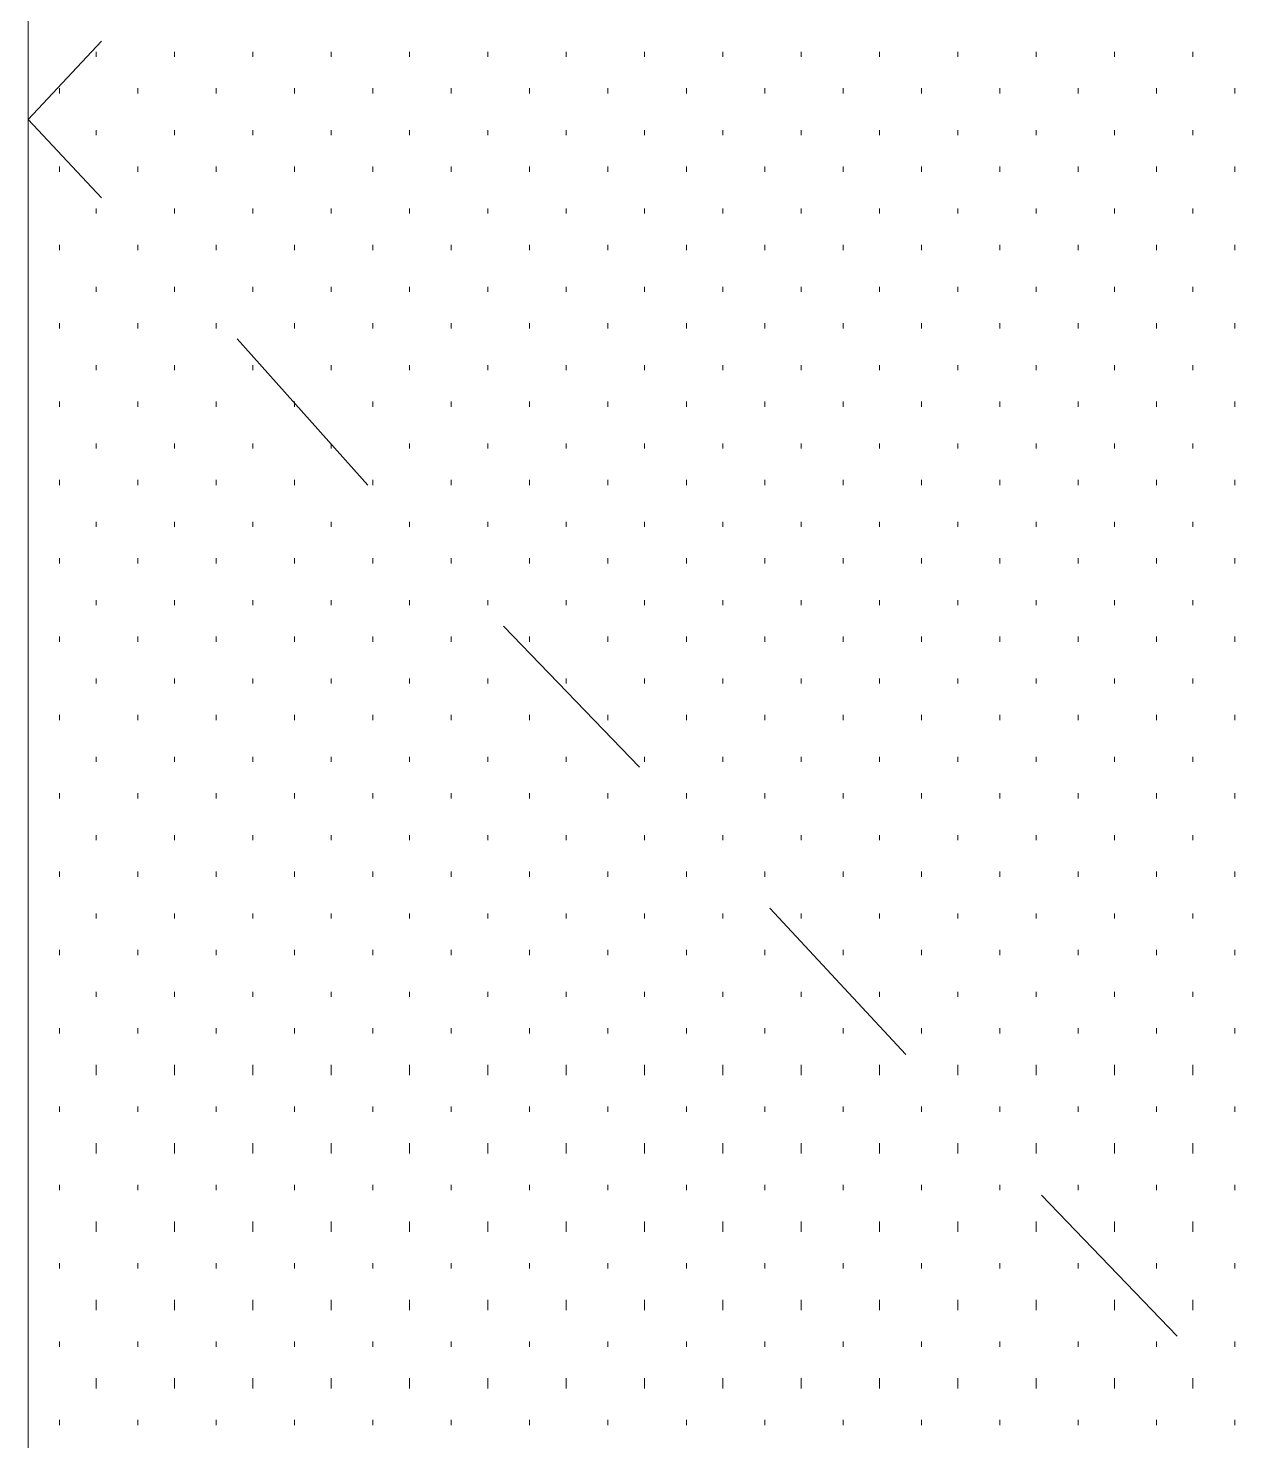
# Model space of a CAD drawing. Header units: inches. Extents: x -6061 to 13621, y -296 to 7483.
# Drawn here: x -5696.13 to -5677.63, y 85.1 to 106.77 of the extents above; entities that cross this region are included whole.
import ezdxf

# ---------------------------------------------------------------- set-up
doc = ezdxf.new("R2010")
doc.units = ezdxf.units.IN
doc.header["$MEASUREMENT"] = 0
doc.layers.get('0').update_dxf_attribs({"linetype": 'CONTINUOUS'})

msp = doc.modelspace()

# ---------------------------------------------------------------- linework, layer by layer
at = {"color": 7, "linetype": 'Continuous', "lineweight": 9, "true_color": 0x000007}
for p, q in [((-5696.12628, 63.32036), (-5696.12628, 147.33529)), ((-5696.12628, 144.85249), (-5696.12628, 65.80317)), ((-5695.00501, 106.56923), (-5696.12628, 105.36787)), ((-5695.00501, 104.16652), (-5696.12628, 105.36787)), ((-5690.9204, 99.76154), (-5692.92266, 102.00407)), ((-5686.75569, 95.43665), (-5688.83805, 97.59909)), ((-5682.67108, 91.03167), (-5684.75343, 93.27421)), ((-5678.50637, 86.70679), (-5680.58872, 88.86923))]:
    msp.add_line(p, q, dxfattribs=at)
at = {"color": 7, "linetype": 'Continuous', "lineweight": 9, "true_color": 0xffffff}
for p, q in [((-5695.0851, 106.32896), (-5695.0851, 106.40905)), ((-5693.88375, 106.32896), (-5693.88375, 106.40905)), ((-5692.68239, 106.32896), (-5692.68239, 106.40905)), ((-5691.48103, 106.32896), (-5691.48103, 106.40905)), ((-5690.27967, 106.32896), (-5690.27967, 106.40905)), ((-5689.07832, 106.32896), (-5689.07832, 106.40905)), ((-5687.87696, 106.32896), (-5687.87696, 106.40905)), ((-5686.6756, 106.32896), (-5686.6756, 106.40905)), ((-5685.47424, 106.32896), (-5685.47424, 106.40905)), ((-5684.27289, 106.32896), (-5684.27289, 106.40905)), ((-5683.07153, 106.32896), (-5683.07153, 106.40905)), ((-5681.87017, 106.32896), (-5681.87017, 106.40905)), ((-5680.66881, 106.32896), (-5680.66881, 106.40905)), ((-5679.46746, 106.32896), (-5679.46746, 106.40905)), ((-5678.2661, 106.32896), (-5678.2661, 106.40905)), ((-5695.64574, 105.76833), (-5695.64574, 105.84842)), ((-5694.44438, 105.76833), (-5694.44438, 105.84842)), ((-5693.24302, 105.76833), (-5693.24302, 105.84842)), ((-5692.04167, 105.76833), (-5692.04167, 105.84842)), ((-5690.84031, 105.76833), (-5690.84031, 105.84842)), ((-5689.63895, 105.76833), (-5689.63895, 105.84842)), ((-5688.43759, 105.76833), (-5688.43759, 105.84842)), ((-5687.23624, 105.76833), (-5687.23624, 105.84842)), ((-5686.03488, 105.76833), (-5686.03488, 105.84842)), ((-5684.83352, 105.76833), (-5684.83352, 105.84842)), ((-5683.63216, 105.76833), (-5683.63216, 105.84842)), ((-5682.43081, 105.76833), (-5682.43081, 105.84842)), ((-5681.22945, 105.76833), (-5681.22945, 105.84842)), ((-5680.02809, 105.76833), (-5680.02809, 105.84842)), ((-5678.82673, 105.76833), (-5678.82673, 105.84842)), ((-5677.62538, 105.76833), (-5677.62538, 105.84842)), ((-5695.0851, 105.1276), (-5695.0851, 105.20769)), ((-5693.88375, 105.1276), (-5693.88375, 105.20769)), ((-5692.68239, 105.1276), (-5692.68239, 105.20769)), ((-5691.48103, 105.1276), (-5691.48103, 105.20769)), ((-5690.27967, 105.1276), (-5690.27967, 105.20769)), ((-5689.07832, 105.1276), (-5689.07832, 105.20769)), ((-5687.87696, 105.1276), (-5687.87696, 105.20769)), ((-5686.6756, 105.1276), (-5686.6756, 105.20769)), ((-5685.47424, 105.1276), (-5685.47424, 105.20769)), ((-5684.27289, 105.1276), (-5684.27289, 105.20769)), ((-5683.07153, 105.1276), (-5683.07153, 105.20769)), ((-5681.87017, 105.1276), (-5681.87017, 105.20769)), ((-5680.66881, 105.1276), (-5680.66881, 105.20769)), ((-5679.46746, 105.1276), (-5679.46746, 105.20769)), ((-5678.2661, 105.1276), (-5678.2661, 105.20769)), ((-5695.64574, 104.56697), (-5695.64574, 104.64706)), ((-5694.44438, 104.56697), (-5694.44438, 104.64706)), ((-5693.24302, 104.56697), (-5693.24302, 104.64706)), ((-5692.04167, 104.56697), (-5692.04167, 104.64706)), ((-5690.84031, 104.56697), (-5690.84031, 104.64706)), ((-5689.63895, 104.56697), (-5689.63895, 104.64706)), ((-5688.43759, 104.56697), (-5688.43759, 104.64706)), ((-5687.23624, 104.56697), (-5687.23624, 104.64706)), ((-5686.03488, 104.56697), (-5686.03488, 104.64706)), ((-5684.83352, 104.56697), (-5684.83352, 104.64706)), ((-5683.63216, 104.56697), (-5683.63216, 104.64706)), ((-5682.43081, 104.56697), (-5682.43081, 104.64706)), ((-5681.22945, 104.56697), (-5681.22945, 104.64706)), ((-5680.02809, 104.56697), (-5680.02809, 104.64706)), ((-5678.82673, 104.56697), (-5678.82673, 104.64706)), ((-5677.62538, 104.56697), (-5677.62538, 104.64706)), ((-5695.0851, 103.92624), (-5695.0851, 104.00633)), ((-5693.88375, 103.92624), (-5693.88375, 104.00633)), ((-5692.68239, 103.92624), (-5692.68239, 104.00633)), ((-5691.48103, 103.92624), (-5691.48103, 104.00633)), ((-5690.27967, 103.92624), (-5690.27967, 104.00633)), ((-5689.07832, 103.92624), (-5689.07832, 104.00633)), ((-5687.87696, 103.92624), (-5687.87696, 104.00633)), ((-5686.6756, 103.92624), (-5686.6756, 104.00633)), ((-5685.47424, 103.92624), (-5685.47424, 104.00633)), ((-5684.27289, 103.92624), (-5684.27289, 104.00633)), ((-5683.07153, 103.92624), (-5683.07153, 104.00633)), ((-5681.87017, 103.92624), (-5681.87017, 104.00633)), ((-5680.66881, 103.92624), (-5680.66881, 104.00633)), ((-5679.46746, 103.92624), (-5679.46746, 104.00633)), ((-5678.2661, 103.92624), (-5678.2661, 104.00633)), ((-5695.64574, 103.36561), (-5695.64574, 103.4457)), ((-5694.44438, 103.36561), (-5694.44438, 103.4457)), ((-5693.24302, 103.36561), (-5693.24302, 103.4457)), ((-5692.04167, 103.36561), (-5692.04167, 103.4457)), ((-5690.84031, 103.36561), (-5690.84031, 103.4457)), ((-5689.63895, 103.36561), (-5689.63895, 103.4457)), ((-5688.43759, 103.36561), (-5688.43759, 103.4457)), ((-5687.23624, 103.36561), (-5687.23624, 103.4457)), ((-5686.03488, 103.36561), (-5686.03488, 103.4457)), ((-5684.83352, 103.36561), (-5684.83352, 103.4457)), ((-5683.63216, 103.36561), (-5683.63216, 103.4457)), ((-5682.43081, 103.36561), (-5682.43081, 103.4457)), ((-5681.22945, 103.36561), (-5681.22945, 103.4457)), ((-5680.02809, 103.36561), (-5680.02809, 103.4457)), ((-5678.82673, 103.36561), (-5678.82673, 103.4457)), ((-5677.62538, 103.36561), (-5677.62538, 103.4457)), ((-5695.0851, 102.72489), (-5695.0851, 102.80498)), ((-5693.88375, 102.72489), (-5693.88375, 102.80498)), ((-5692.68239, 102.72489), (-5692.68239, 102.80498)), ((-5691.48103, 102.72489), (-5691.48103, 102.80498)), ((-5690.27967, 102.72489), (-5690.27967, 102.80498)), ((-5689.07832, 102.72489), (-5689.07832, 102.80498)), ((-5687.87696, 102.72489), (-5687.87696, 102.80498)), ((-5686.6756, 102.72489), (-5686.6756, 102.80498)), ((-5685.47424, 102.72489), (-5685.47424, 102.80498)), ((-5684.27289, 102.72489), (-5684.27289, 102.80498)), ((-5683.07153, 102.72489), (-5683.07153, 102.80498)), ((-5681.87017, 102.72489), (-5681.87017, 102.80498)), ((-5680.66881, 102.72489), (-5680.66881, 102.80498)), ((-5679.46746, 102.72489), (-5679.46746, 102.80498)), ((-5678.2661, 102.72489), (-5678.2661, 102.80498)), ((-5695.64574, 102.16425), (-5695.64574, 102.24434)), ((-5694.44438, 102.16425), (-5694.44438, 102.24434)), ((-5693.24302, 102.16425), (-5693.24302, 102.24434)), ((-5692.04167, 102.16425), (-5692.04167, 102.24434)), ((-5690.84031, 102.16425), (-5690.84031, 102.24434)), ((-5689.63895, 102.16425), (-5689.63895, 102.24434)), ((-5688.43759, 102.16425), (-5688.43759, 102.24434)), ((-5687.23624, 102.16425), (-5687.23624, 102.24434)), ((-5686.03488, 102.16425), (-5686.03488, 102.24434)), ((-5684.83352, 102.16425), (-5684.83352, 102.24434)), ((-5683.63216, 102.16425), (-5683.63216, 102.24434)), ((-5682.43081, 102.16425), (-5682.43081, 102.24434)), ((-5681.22945, 102.16425), (-5681.22945, 102.24434)), ((-5680.02809, 102.16425), (-5680.02809, 102.24434)), ((-5678.82673, 102.16425), (-5678.82673, 102.24434)), ((-5677.62538, 102.16425), (-5677.62538, 102.24434)), ((-5695.0851, 101.52353), (-5695.0851, 101.60362)), ((-5693.88375, 101.52353), (-5693.88375, 101.60362)), ((-5692.68239, 101.52353), (-5692.68239, 101.60362)), ((-5691.48103, 101.52353), (-5691.48103, 101.60362)), ((-5690.27967, 101.52353), (-5690.27967, 101.60362)), ((-5689.07832, 101.52353), (-5689.07832, 101.60362)), ((-5687.87696, 101.52353), (-5687.87696, 101.60362)), ((-5686.6756, 101.52353), (-5686.6756, 101.60362)), ((-5685.47424, 101.52353), (-5685.47424, 101.60362)), ((-5684.27289, 101.52353), (-5684.27289, 101.60362)), ((-5683.07153, 101.52353), (-5683.07153, 101.60362)), ((-5681.87017, 101.52353), (-5681.87017, 101.60362)), ((-5680.66881, 101.52353), (-5680.66881, 101.60362)), ((-5679.46746, 101.52353), (-5679.46746, 101.60362)), ((-5678.2661, 101.52353), (-5678.2661, 101.60362)), ((-5695.64574, 100.9629), (-5695.64574, 101.04299)), ((-5694.44438, 100.9629), (-5694.44438, 101.04299)), ((-5693.24302, 100.9629), (-5693.24302, 101.04299)), ((-5692.04167, 100.9629), (-5692.04167, 101.04299)), ((-5690.84031, 100.9629), (-5690.84031, 101.04299)), ((-5689.63895, 100.9629), (-5689.63895, 101.04299)), ((-5688.43759, 100.9629), (-5688.43759, 101.04299)), ((-5687.23624, 100.9629), (-5687.23624, 101.04299)), ((-5686.03488, 100.9629), (-5686.03488, 101.04299)), ((-5684.83352, 100.9629), (-5684.83352, 101.04299)), ((-5683.63216, 100.9629), (-5683.63216, 101.04299)), ((-5682.43081, 100.9629), (-5682.43081, 101.04299)), ((-5681.22945, 100.9629), (-5681.22945, 101.04299)), ((-5680.02809, 100.9629), (-5680.02809, 101.04299)), ((-5678.82673, 100.9629), (-5678.82673, 101.04299)), ((-5677.62538, 100.9629), (-5677.62538, 101.04299)), ((-5695.0851, 100.32217), (-5695.0851, 100.40226)), ((-5693.88375, 100.32217), (-5693.88375, 100.40226)), ((-5692.68239, 100.32217), (-5692.68239, 100.40226)), ((-5691.48103, 100.32217), (-5691.48103, 100.40226)), ((-5690.27967, 100.32217), (-5690.27967, 100.40226)), ((-5689.07832, 100.32217), (-5689.07832, 100.40226)), ((-5687.87696, 100.32217), (-5687.87696, 100.40226)), ((-5686.6756, 100.32217), (-5686.6756, 100.40226)), ((-5685.47424, 100.32217), (-5685.47424, 100.40226)), ((-5684.27289, 100.32217), (-5684.27289, 100.40226)), ((-5683.07153, 100.32217), (-5683.07153, 100.40226)), ((-5681.87017, 100.32217), (-5681.87017, 100.40226)), ((-5680.66881, 100.32217), (-5680.66881, 100.40226)), ((-5679.46746, 100.32217), (-5679.46746, 100.40226)), ((-5678.2661, 100.32217), (-5678.2661, 100.40226)), ((-5695.64574, 99.76154), (-5695.64574, 99.84163)), ((-5694.44438, 99.76154), (-5694.44438, 99.84163)), ((-5693.24302, 99.76154), (-5693.24302, 99.84163)), ((-5692.04167, 99.76154), (-5692.04167, 99.84163)), ((-5690.84031, 99.76154), (-5690.84031, 99.84163)), ((-5689.63895, 99.76154), (-5689.63895, 99.84163)), ((-5688.43759, 99.76154), (-5688.43759, 99.84163)), ((-5687.23624, 99.76154), (-5687.23624, 99.84163)), ((-5686.03488, 99.76154), (-5686.03488, 99.84163)), ((-5684.83352, 99.76154), (-5684.83352, 99.84163)), ((-5683.63216, 99.76154), (-5683.63216, 99.84163)), ((-5682.43081, 99.76154), (-5682.43081, 99.84163)), ((-5681.22945, 99.76154), (-5681.22945, 99.84163)), ((-5680.02809, 99.76154), (-5680.02809, 99.84163)), ((-5678.82673, 99.76154), (-5678.82673, 99.84163)), ((-5677.62538, 99.76154), (-5677.62538, 99.84163)), ((-5695.0851, 99.12081), (-5695.0851, 99.2009)), ((-5693.88375, 99.12081), (-5693.88375, 99.2009)), ((-5692.68239, 99.12081), (-5692.68239, 99.2009)), ((-5691.48103, 99.12081), (-5691.48103, 99.2009)), ((-5690.27967, 99.12081), (-5690.27967, 99.2009)), ((-5689.07832, 99.12081), (-5689.07832, 99.2009)), ((-5687.87696, 99.12081), (-5687.87696, 99.2009)), ((-5686.6756, 99.12081), (-5686.6756, 99.2009)), ((-5685.47424, 99.12081), (-5685.47424, 99.2009)), ((-5684.27289, 99.12081), (-5684.27289, 99.2009)), ((-5683.07153, 99.12081), (-5683.07153, 99.2009)), ((-5681.87017, 99.12081), (-5681.87017, 99.2009)), ((-5680.66881, 99.12081), (-5680.66881, 99.2009)), ((-5679.46746, 99.12081), (-5679.46746, 99.2009)), ((-5678.2661, 99.12081), (-5678.2661, 99.2009)), ((-5695.64574, 98.56018), (-5695.64574, 98.64027)), ((-5694.44438, 98.56018), (-5694.44438, 98.64027)), ((-5693.24302, 98.56018), (-5693.24302, 98.64027)), ((-5692.04167, 98.56018), (-5692.04167, 98.64027)), ((-5690.84031, 98.56018), (-5690.84031, 98.64027)), ((-5689.63895, 98.56018), (-5689.63895, 98.64027)), ((-5688.43759, 98.56018), (-5688.43759, 98.64027)), ((-5687.23624, 98.56018), (-5687.23624, 98.64027)), ((-5686.03488, 98.56018), (-5686.03488, 98.64027)), ((-5684.83352, 98.56018), (-5684.83352, 98.64027)), ((-5683.63216, 98.56018), (-5683.63216, 98.64027)), ((-5682.43081, 98.56018), (-5682.43081, 98.64027)), ((-5681.22945, 98.56018), (-5681.22945, 98.64027)), ((-5680.02809, 98.56018), (-5680.02809, 98.64027)), ((-5678.82673, 98.56018), (-5678.82673, 98.64027)), ((-5677.62538, 98.56018), (-5677.62538, 98.64027)), ((-5695.0851, 97.91946), (-5695.0851, 97.99955)), ((-5693.88375, 97.91946), (-5693.88375, 97.99955)), ((-5692.68239, 97.91946), (-5692.68239, 97.99955)), ((-5691.48103, 97.91946), (-5691.48103, 97.99955)), ((-5690.27967, 97.91946), (-5690.27967, 97.99955)), ((-5689.07832, 97.91946), (-5689.07832, 97.99955)), ((-5687.87696, 97.91946), (-5687.87696, 97.99955)), ((-5686.6756, 97.91946), (-5686.6756, 97.99955)), ((-5685.47424, 97.91946), (-5685.47424, 97.99955)), ((-5684.27289, 97.91946), (-5684.27289, 97.99955)), ((-5683.07153, 97.91946), (-5683.07153, 97.99955)), ((-5681.87017, 97.91946), (-5681.87017, 97.99955)), ((-5680.66881, 97.91946), (-5680.66881, 97.99955)), ((-5679.46746, 97.91946), (-5679.46746, 97.99955)), ((-5678.2661, 97.91946), (-5678.2661, 97.99955)), ((-5695.64574, 97.35882), (-5695.64574, 97.43891)), ((-5694.44438, 97.35882), (-5694.44438, 97.43891)), ((-5693.24302, 97.35882), (-5693.24302, 97.43891)), ((-5692.04167, 97.35882), (-5692.04167, 97.43891)), ((-5690.84031, 97.35882), (-5690.84031, 97.43891)), ((-5689.63895, 97.35882), (-5689.63895, 97.43891)), ((-5688.43759, 97.35882), (-5688.43759, 97.43891)), ((-5687.23624, 97.35882), (-5687.23624, 97.43891)), ((-5686.03488, 97.35882), (-5686.03488, 97.43891)), ((-5684.83352, 97.35882), (-5684.83352, 97.43891)), ((-5683.63216, 97.35882), (-5683.63216, 97.43891)), ((-5682.43081, 97.35882), (-5682.43081, 97.43891)), ((-5681.22945, 97.35882), (-5681.22945, 97.43891)), ((-5680.02809, 97.35882), (-5680.02809, 97.43891)), ((-5678.82673, 97.35882), (-5678.82673, 97.43891)), ((-5677.62538, 97.35882), (-5677.62538, 97.43891)), ((-5695.0851, 96.7181), (-5695.0851, 96.79819)), ((-5693.88375, 96.7181), (-5693.88375, 96.79819)), ((-5692.68239, 96.7181), (-5692.68239, 96.79819)), ((-5691.48103, 96.7181), (-5691.48103, 96.79819)), ((-5690.27967, 96.7181), (-5690.27967, 96.79819)), ((-5689.07832, 96.7181), (-5689.07832, 96.79819)), ((-5687.87696, 96.7181), (-5687.87696, 96.79819)), ((-5686.6756, 96.7181), (-5686.6756, 96.79819)), ((-5685.47424, 96.7181), (-5685.47424, 96.79819)), ((-5684.27289, 96.7181), (-5684.27289, 96.79819)), ((-5683.07153, 96.7181), (-5683.07153, 96.79819)), ((-5681.87017, 96.7181), (-5681.87017, 96.79819)), ((-5680.66881, 96.7181), (-5680.66881, 96.79819)), ((-5679.46746, 96.7181), (-5679.46746, 96.79819)), ((-5678.2661, 96.7181), (-5678.2661, 96.79819)), ((-5695.64574, 96.15747), (-5695.64574, 96.23756)), ((-5694.44438, 96.15747), (-5694.44438, 96.23756)), ((-5693.24302, 96.15747), (-5693.24302, 96.23756)), ((-5692.04167, 96.15747), (-5692.04167, 96.23756)), ((-5690.84031, 96.15747), (-5690.84031, 96.23756)), ((-5689.63895, 96.15747), (-5689.63895, 96.23756)), ((-5688.43759, 96.15747), (-5688.43759, 96.23756)), ((-5687.23624, 96.15747), (-5687.23624, 96.23756)), ((-5686.03488, 96.15747), (-5686.03488, 96.23756)), ((-5684.83352, 96.15747), (-5684.83352, 96.23756)), ((-5683.63216, 96.15747), (-5683.63216, 96.23756)), ((-5682.43081, 96.15747), (-5682.43081, 96.23756)), ((-5681.22945, 96.15747), (-5681.22945, 96.23756)), ((-5680.02809, 96.15747), (-5680.02809, 96.23756)), ((-5678.82673, 96.15747), (-5678.82673, 96.23756)), ((-5677.62538, 96.15747), (-5677.62538, 96.23756)), ((-5695.0851, 95.51674), (-5695.0851, 95.59683)), ((-5693.88375, 95.51674), (-5693.88375, 95.59683)), ((-5692.68239, 95.51674), (-5692.68239, 95.59683)), ((-5691.48103, 95.51674), (-5691.48103, 95.59683)), ((-5690.27967, 95.51674), (-5690.27967, 95.59683)), ((-5689.07832, 95.51674), (-5689.07832, 95.59683)), ((-5687.87696, 95.51674), (-5687.87696, 95.59683)), ((-5686.6756, 95.51674), (-5686.6756, 95.59683)), ((-5685.47424, 95.51674), (-5685.47424, 95.59683)), ((-5684.27289, 95.51674), (-5684.27289, 95.59683)), ((-5683.07153, 95.51674), (-5683.07153, 95.59683)), ((-5681.87017, 95.51674), (-5681.87017, 95.59683)), ((-5680.66881, 95.51674), (-5680.66881, 95.59683)), ((-5679.46746, 95.51674), (-5679.46746, 95.59683)), ((-5678.2661, 95.51674), (-5678.2661, 95.59683)), ((-5695.64574, 94.95611), (-5695.64574, 95.0362)), ((-5694.44438, 94.95611), (-5694.44438, 95.0362)), ((-5693.24302, 94.95611), (-5693.24302, 95.0362)), ((-5692.04167, 94.95611), (-5692.04167, 95.0362)), ((-5690.84031, 94.95611), (-5690.84031, 95.0362)), ((-5689.63895, 94.95611), (-5689.63895, 95.0362)), ((-5688.43759, 94.95611), (-5688.43759, 95.0362)), ((-5687.23624, 94.95611), (-5687.23624, 95.0362)), ((-5686.03488, 94.95611), (-5686.03488, 95.0362)), ((-5684.83352, 94.95611), (-5684.83352, 95.0362)), ((-5683.63216, 94.95611), (-5683.63216, 95.0362)), ((-5682.43081, 94.95611), (-5682.43081, 95.0362)), ((-5681.22945, 94.95611), (-5681.22945, 95.0362)), ((-5680.02809, 94.95611), (-5680.02809, 95.0362)), ((-5678.82673, 94.95611), (-5678.82673, 95.0362)), ((-5677.62538, 94.95611), (-5677.62538, 95.0362)), ((-5695.0851, 94.31538), (-5695.0851, 94.39547)), ((-5693.88375, 94.31538), (-5693.88375, 94.39547)), ((-5692.68239, 94.31538), (-5692.68239, 94.39547)), ((-5691.48103, 94.31538), (-5691.48103, 94.39547)), ((-5690.27967, 94.31538), (-5690.27967, 94.39547)), ((-5689.07832, 94.31538), (-5689.07832, 94.39547)), ((-5687.87696, 94.31538), (-5687.87696, 94.39547)), ((-5686.6756, 94.31538), (-5686.6756, 94.39547)), ((-5685.47424, 94.31538), (-5685.47424, 94.39547)), ((-5684.27289, 94.31538), (-5684.27289, 94.39547)), ((-5683.07153, 94.31538), (-5683.07153, 94.39547)), ((-5681.87017, 94.31538), (-5681.87017, 94.39547)), ((-5680.66881, 94.31538), (-5680.66881, 94.39547)), ((-5679.46746, 94.31538), (-5679.46746, 94.39547)), ((-5678.2661, 94.31538), (-5678.2661, 94.39547)), ((-5695.64574, 93.75475), (-5695.64574, 93.83484)), ((-5694.44438, 93.75475), (-5694.44438, 93.83484)), ((-5693.24302, 93.75475), (-5693.24302, 93.83484)), ((-5692.04167, 93.75475), (-5692.04167, 93.83484)), ((-5690.84031, 93.75475), (-5690.84031, 93.83484)), ((-5689.63895, 93.75475), (-5689.63895, 93.83484)), ((-5688.43759, 93.75475), (-5688.43759, 93.83484)), ((-5687.23624, 93.75475), (-5687.23624, 93.83484)), ((-5686.03488, 93.75475), (-5686.03488, 93.83484)), ((-5684.83352, 93.75475), (-5684.83352, 93.83484)), ((-5683.63216, 93.75475), (-5683.63216, 93.83484)), ((-5682.43081, 93.75475), (-5682.43081, 93.83484)), ((-5681.22945, 93.75475), (-5681.22945, 93.83484)), ((-5680.02809, 93.75475), (-5680.02809, 93.83484)), ((-5678.82673, 93.75475), (-5678.82673, 93.83484)), ((-5677.62538, 93.75475), (-5677.62538, 93.83484)), ((-5695.0851, 93.11403), (-5695.0851, 93.19412)), ((-5693.88375, 93.11403), (-5693.88375, 93.19412)), ((-5692.68239, 93.11403), (-5692.68239, 93.19412)), ((-5691.48103, 93.11403), (-5691.48103, 93.19412)), ((-5690.27967, 93.11403), (-5690.27967, 93.19412)), ((-5689.07832, 93.11403), (-5689.07832, 93.19412)), ((-5687.87696, 93.11403), (-5687.87696, 93.19412)), ((-5686.6756, 93.11403), (-5686.6756, 93.19412)), ((-5685.47424, 93.11403), (-5685.47424, 93.19412)), ((-5684.27289, 93.11403), (-5684.27289, 93.19412)), ((-5683.07153, 93.11403), (-5683.07153, 93.19412)), ((-5681.87017, 93.11403), (-5681.87017, 93.19412)), ((-5680.66881, 93.11403), (-5680.66881, 93.19412)), ((-5679.46746, 93.11403), (-5679.46746, 93.19412)), ((-5678.2661, 93.11403), (-5678.2661, 93.19412)), ((-5695.64574, 92.55339), (-5695.64574, 92.63348)), ((-5694.44438, 92.55339), (-5694.44438, 92.63348)), ((-5693.24302, 92.55339), (-5693.24302, 92.63348)), ((-5692.04167, 92.55339), (-5692.04167, 92.63348)), ((-5690.84031, 92.55339), (-5690.84031, 92.63348)), ((-5689.63895, 92.55339), (-5689.63895, 92.63348)), ((-5688.43759, 92.55339), (-5688.43759, 92.63348)), ((-5687.23624, 92.55339), (-5687.23624, 92.63348)), ((-5686.03488, 92.55339), (-5686.03488, 92.63348)), ((-5684.83352, 92.55339), (-5684.83352, 92.63348)), ((-5683.63216, 92.55339), (-5683.63216, 92.63348)), ((-5682.43081, 92.55339), (-5682.43081, 92.63348)), ((-5681.22945, 92.55339), (-5681.22945, 92.63348)), ((-5680.02809, 92.55339), (-5680.02809, 92.63348)), ((-5678.82673, 92.55339), (-5678.82673, 92.63348)), ((-5677.62538, 92.55339), (-5677.62538, 92.63348)), ((-5695.0851, 91.91267), (-5695.0851, 91.99276)), ((-5693.88375, 91.91267), (-5693.88375, 91.99276)), ((-5692.68239, 91.91267), (-5692.68239, 91.99276)), ((-5691.48103, 91.91267), (-5691.48103, 91.99276)), ((-5690.27967, 91.91267), (-5690.27967, 91.99276)), ((-5689.07832, 91.91267), (-5689.07832, 91.99276)), ((-5687.87696, 91.91267), (-5687.87696, 91.99276)), ((-5686.6756, 91.91267), (-5686.6756, 91.99276)), ((-5685.47424, 91.91267), (-5685.47424, 91.99276)), ((-5684.27289, 91.91267), (-5684.27289, 91.99276)), ((-5683.07153, 91.91267), (-5683.07153, 91.99276)), ((-5681.87017, 91.91267), (-5681.87017, 91.99276)), ((-5680.66881, 91.91267), (-5680.66881, 91.99276)), ((-5679.46746, 91.91267), (-5679.46746, 91.99276)), ((-5678.2661, 91.91267), (-5678.2661, 91.99276)), ((-5695.64574, 91.35204), (-5695.64574, 91.43213)), ((-5694.44438, 91.35204), (-5694.44438, 91.43213)), ((-5693.24302, 91.35204), (-5693.24302, 91.43213)), ((-5692.04167, 91.35204), (-5692.04167, 91.43213)), ((-5690.84031, 91.35204), (-5690.84031, 91.43213)), ((-5689.63895, 91.35204), (-5689.63895, 91.43213)), ((-5688.43759, 91.35204), (-5688.43759, 91.43213)), ((-5687.23624, 91.35204), (-5687.23624, 91.43213)), ((-5686.03488, 91.35204), (-5686.03488, 91.43213)), ((-5684.83352, 91.35204), (-5684.83352, 91.43213)), ((-5683.63216, 91.35204), (-5683.63216, 91.43213)), ((-5682.43081, 91.35204), (-5682.43081, 91.43213)), ((-5681.22945, 91.35204), (-5681.22945, 91.43213)), ((-5680.02809, 91.35204), (-5680.02809, 91.43213)), ((-5678.82673, 91.35204), (-5678.82673, 91.43213)), ((-5677.62538, 91.35204), (-5677.62538, 91.43213)), ((-5695.0851, 90.71131), (-5695.0851, 90.87149)), ((-5693.88375, 90.71131), (-5693.88375, 90.87149)), ((-5692.68239, 90.71131), (-5692.68239, 90.87149)), ((-5691.48103, 90.71131), (-5691.48103, 90.87149)), ((-5690.27967, 90.71131), (-5690.27967, 90.87149)), ((-5689.07832, 90.71131), (-5689.07832, 90.87149)), ((-5687.87696, 90.71131), (-5687.87696, 90.87149)), ((-5686.6756, 90.71131), (-5686.6756, 90.87149)), ((-5685.47424, 90.71131), (-5685.47424, 90.87149)), ((-5684.27289, 90.71131), (-5684.27289, 90.87149)), ((-5683.07153, 90.71131), (-5683.07153, 90.87149)), ((-5681.87017, 90.71131), (-5681.87017, 90.87149)), ((-5680.66881, 90.71131), (-5680.66881, 90.87149)), ((-5679.46746, 90.71131), (-5679.46746, 90.87149)), ((-5678.2661, 90.71131), (-5678.2661, 90.87149)), ((-5695.64574, 90.15068), (-5695.64574, 90.23077)), ((-5694.44438, 90.15068), (-5694.44438, 90.23077)), ((-5693.24302, 90.15068), (-5693.24302, 90.23077)), ((-5692.04167, 90.15068), (-5692.04167, 90.23077)), ((-5690.84031, 90.15068), (-5690.84031, 90.23077)), ((-5689.63895, 90.15068), (-5689.63895, 90.23077)), ((-5688.43759, 90.15068), (-5688.43759, 90.23077)), ((-5687.23624, 90.15068), (-5687.23624, 90.23077)), ((-5686.03488, 90.15068), (-5686.03488, 90.23077)), ((-5684.83352, 90.15068), (-5684.83352, 90.23077)), ((-5683.63216, 90.15068), (-5683.63216, 90.23077)), ((-5682.43081, 90.15068), (-5682.43081, 90.23077)), ((-5681.22945, 90.15068), (-5681.22945, 90.23077)), ((-5680.02809, 90.15068), (-5680.02809, 90.23077)), ((-5678.82673, 90.15068), (-5678.82673, 90.23077)), ((-5677.62538, 90.15068), (-5677.62538, 90.23077)), ((-5695.0851, 89.50995), (-5695.0851, 89.67014)), ((-5693.88375, 89.50995), (-5693.88375, 89.67014)), ((-5692.68239, 89.50995), (-5692.68239, 89.67014)), ((-5691.48103, 89.50995), (-5691.48103, 89.67014)), ((-5690.27967, 89.50995), (-5690.27967, 89.67014)), ((-5689.07832, 89.50995), (-5689.07832, 89.67014)), ((-5687.87696, 89.50995), (-5687.87696, 89.67014)), ((-5686.6756, 89.50995), (-5686.6756, 89.67014)), ((-5685.47424, 89.50995), (-5685.47424, 89.67014)), ((-5684.27289, 89.50995), (-5684.27289, 89.67014)), ((-5683.07153, 89.50995), (-5683.07153, 89.67014)), ((-5681.87017, 89.50995), (-5681.87017, 89.67014)), ((-5680.66881, 89.50995), (-5680.66881, 89.67014)), ((-5679.46746, 89.50995), (-5679.46746, 89.67014)), ((-5678.2661, 89.50995), (-5678.2661, 89.67014)), ((-5695.64574, 88.94932), (-5695.64574, 89.02941)), ((-5694.44438, 88.94932), (-5694.44438, 89.02941)), ((-5693.24302, 88.94932), (-5693.24302, 89.02941)), ((-5692.04167, 88.94932), (-5692.04167, 89.02941)), ((-5690.84031, 88.94932), (-5690.84031, 89.02941)), ((-5689.63895, 88.94932), (-5689.63895, 89.02941)), ((-5688.43759, 88.94932), (-5688.43759, 89.02941)), ((-5687.23624, 88.94932), (-5687.23624, 89.02941)), ((-5686.03488, 88.94932), (-5686.03488, 89.02941)), ((-5684.83352, 88.94932), (-5684.83352, 89.02941)), ((-5683.63216, 88.94932), (-5683.63216, 89.02941)), ((-5682.43081, 88.94932), (-5682.43081, 89.02941)), ((-5681.22945, 88.94932), (-5681.22945, 89.02941)), ((-5680.02809, 88.94932), (-5680.02809, 89.02941)), ((-5678.82673, 88.94932), (-5678.82673, 89.02941)), ((-5677.62538, 88.94932), (-5677.62538, 89.02941)), ((-5695.0851, 88.3086), (-5695.0851, 88.46878)), ((-5693.88375, 88.3086), (-5693.88375, 88.46878)), ((-5692.68239, 88.3086), (-5692.68239, 88.46878)), ((-5691.48103, 88.3086), (-5691.48103, 88.46878)), ((-5690.27967, 88.3086), (-5690.27967, 88.46878)), ((-5689.07832, 88.3086), (-5689.07832, 88.46878)), ((-5687.87696, 88.3086), (-5687.87696, 88.46878)), ((-5686.6756, 88.3086), (-5686.6756, 88.46878)), ((-5685.47424, 88.3086), (-5685.47424, 88.46878)), ((-5684.27289, 88.3086), (-5684.27289, 88.46878)), ((-5683.07153, 88.3086), (-5683.07153, 88.46878)), ((-5681.87017, 88.3086), (-5681.87017, 88.46878)), ((-5680.66881, 88.3086), (-5680.66881, 88.46878)), ((-5679.46746, 88.3086), (-5679.46746, 88.46878)), ((-5678.2661, 88.3086), (-5678.2661, 88.46878)), ((-5695.64574, 87.74796), (-5695.64574, 87.82805)), ((-5694.44438, 87.74796), (-5694.44438, 87.82805)), ((-5693.24302, 87.74796), (-5693.24302, 87.82805)), ((-5692.04167, 87.74796), (-5692.04167, 87.82805)), ((-5690.84031, 87.74796), (-5690.84031, 87.82805)), ((-5689.63895, 87.74796), (-5689.63895, 87.82805)), ((-5688.43759, 87.74796), (-5688.43759, 87.82805)), ((-5687.23624, 87.74796), (-5687.23624, 87.82805)), ((-5686.03488, 87.74796), (-5686.03488, 87.82805)), ((-5684.83352, 87.74796), (-5684.83352, 87.82805)), ((-5683.63216, 87.74796), (-5683.63216, 87.82805)), ((-5682.43081, 87.74796), (-5682.43081, 87.82805)), ((-5681.22945, 87.74796), (-5681.22945, 87.82805)), ((-5680.02809, 87.74796), (-5680.02809, 87.82805)), ((-5678.82673, 87.74796), (-5678.82673, 87.82805)), ((-5677.62538, 87.74796), (-5677.62538, 87.82805)), ((-5695.0851, 87.10724), (-5695.0851, 87.26742)), ((-5693.88375, 87.10724), (-5693.88375, 87.26742)), ((-5692.68239, 87.10724), (-5692.68239, 87.26742)), ((-5691.48103, 87.10724), (-5691.48103, 87.26742)), ((-5690.27967, 87.10724), (-5690.27967, 87.26742)), ((-5689.07832, 87.10724), (-5689.07832, 87.26742)), ((-5687.87696, 87.10724), (-5687.87696, 87.26742)), ((-5686.6756, 87.10724), (-5686.6756, 87.26742)), ((-5685.47424, 87.10724), (-5685.47424, 87.26742)), ((-5684.27289, 87.10724), (-5684.27289, 87.26742)), ((-5683.07153, 87.10724), (-5683.07153, 87.26742)), ((-5681.87017, 87.10724), (-5681.87017, 87.26742)), ((-5680.66881, 87.10724), (-5680.66881, 87.26742)), ((-5679.46746, 87.10724), (-5679.46746, 87.26742)), ((-5678.2661, 87.10724), (-5678.2661, 87.26742)), ((-5695.64574, 86.54661), (-5695.64574, 86.6267)), ((-5694.44438, 86.54661), (-5694.44438, 86.6267)), ((-5693.24302, 86.54661), (-5693.24302, 86.6267)), ((-5692.04167, 86.54661), (-5692.04167, 86.6267)), ((-5690.84031, 86.54661), (-5690.84031, 86.6267)), ((-5689.63895, 86.54661), (-5689.63895, 86.6267)), ((-5688.43759, 86.54661), (-5688.43759, 86.6267)), ((-5687.23624, 86.54661), (-5687.23624, 86.6267)), ((-5686.03488, 86.54661), (-5686.03488, 86.6267)), ((-5684.83352, 86.54661), (-5684.83352, 86.6267)), ((-5683.63216, 86.54661), (-5683.63216, 86.6267)), ((-5682.43081, 86.54661), (-5682.43081, 86.6267)), ((-5681.22945, 86.54661), (-5681.22945, 86.6267)), ((-5680.02809, 86.54661), (-5680.02809, 86.6267)), ((-5678.82673, 86.54661), (-5678.82673, 86.6267)), ((-5677.62538, 86.54661), (-5677.62538, 86.6267)), ((-5695.0851, 85.90588), (-5695.0851, 86.06606)), ((-5693.88375, 85.90588), (-5693.88375, 86.06606)), ((-5692.68239, 85.90588), (-5692.68239, 86.06606)), ((-5691.48103, 85.90588), (-5691.48103, 86.06606)), ((-5690.27967, 85.90588), (-5690.27967, 86.06606)), ((-5689.07832, 85.90588), (-5689.07832, 86.06606)), ((-5687.87696, 85.90588), (-5687.87696, 86.06606)), ((-5686.6756, 85.90588), (-5686.6756, 86.06606)), ((-5685.47424, 85.90588), (-5685.47424, 86.06606)), ((-5684.27289, 85.90588), (-5684.27289, 86.06606)), ((-5683.07153, 85.90588), (-5683.07153, 86.06606)), ((-5681.87017, 85.90588), (-5681.87017, 86.06606)), ((-5680.66881, 85.90588), (-5680.66881, 86.06606)), ((-5679.46746, 85.90588), (-5679.46746, 86.06606)), ((-5678.2661, 85.90588), (-5678.2661, 86.06606)), ((-5695.64574, 85.34525), (-5695.64574, 85.42534)), ((-5694.44438, 85.34525), (-5694.44438, 85.42534)), ((-5693.24302, 85.34525), (-5693.24302, 85.42534)), ((-5692.04167, 85.34525), (-5692.04167, 85.42534)), ((-5690.84031, 85.34525), (-5690.84031, 85.42534)), ((-5689.63895, 85.34525), (-5689.63895, 85.42534)), ((-5688.43759, 85.34525), (-5688.43759, 85.42534)), ((-5687.23624, 85.34525), (-5687.23624, 85.42534)), ((-5686.03488, 85.34525), (-5686.03488, 85.42534)), ((-5684.83352, 85.34525), (-5684.83352, 85.42534)), ((-5683.63216, 85.34525), (-5683.63216, 85.42534)), ((-5682.43081, 85.34525), (-5682.43081, 85.42534)), ((-5681.22945, 85.34525), (-5681.22945, 85.42534)), ((-5680.02809, 85.34525), (-5680.02809, 85.42534)), ((-5678.82673, 85.34525), (-5678.82673, 85.42534)), ((-5677.62538, 85.34525), (-5677.62538, 85.42534))]:
    msp.add_line(p, q, dxfattribs=at)

doc.saveas('drawing.dxf')
